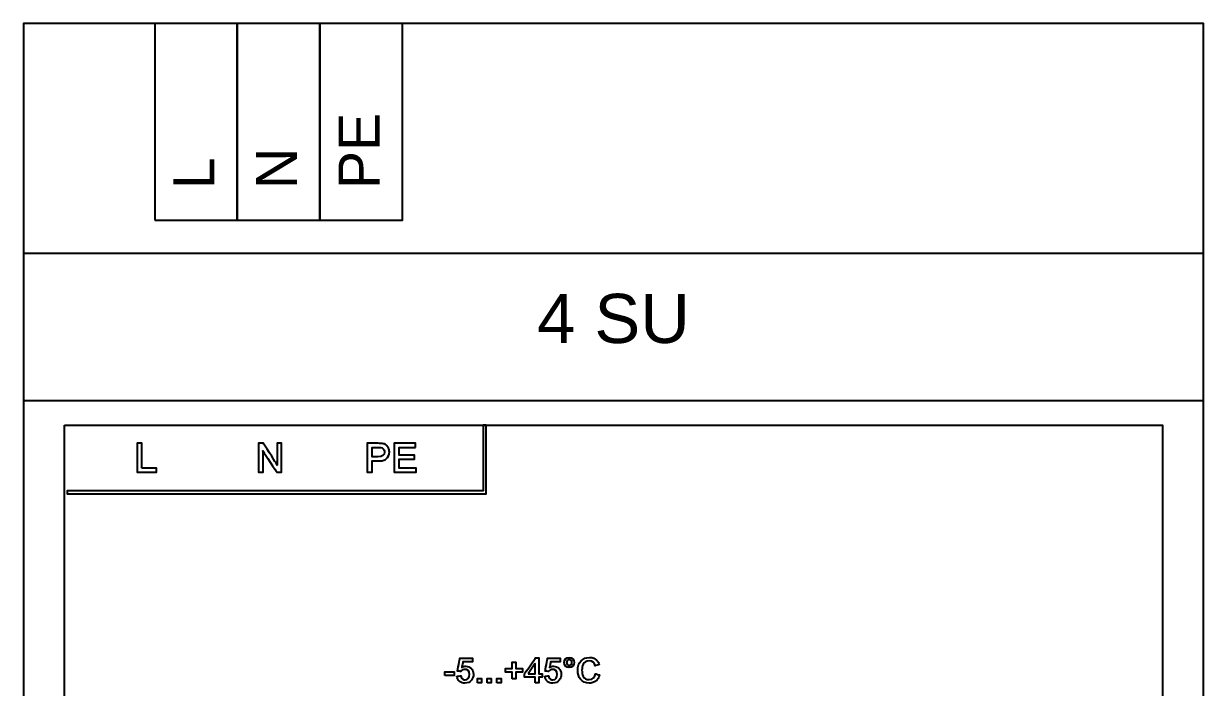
# Model space of a CAD drawing. Header units: millimetres. Extents: x 2151 to 5908, y -441 to 3322.
# Drawn here: x 3522.2 to 3594.2, y 3066 to 3106.5 of the extents above; entities that cross this region are included whole.
import ezdxf

# ---------------------------------------------------------------- set-up
doc = ezdxf.new("R2010")
doc.units = ezdxf.units.MM
for name, color, linetype in [('Beschriftung', 7, 'Continuous'), ('Gehäuse', 7, 'Continuous'), ('Klemmen', 7, 'Continuous')]:
    doc.layers.add(name, color=color, linetype=linetype)
doc.styles.add('ARIAL', font='arial.ttf')
doc.styles.get("Standard").update_dxf_attribs({"font": 'ARIAL.TTF'})

# ---------------------------------------------------------------- blocks, each defined once
blk = doc.blocks.new('Gehäuse_4_TE')
at = {"layer": 'Gehäuse'}
for p, q in [((0, 91), (0, 84)), ((0, 77), (72, 77)), ((0, 68), (72, 68))]:
    blk.add_line(p, q, dxfattribs=at)
for points in [[(0, 0), (72, 0), (72, 91), (0, 91)], [(2.5, 66.5), (69.5, 66.5), (69.5, 24.5), (2.5, 24.5)]]:
    blk.add_lwpolyline(points, close=True, dxfattribs=at)
at = {"layer": 'Gehäuse', "insert": (36, 72.986), "char_height": 3, "attachment_point": 5}
blk.add_mtext_dynamic_manual_height_columns('4 SU', width=26.44972, gutter_width=25.4, heights=[0], dxfattribs=at)
blk = doc.blocks.new('Terminal_3er_5')
at = {"layer": 'Klemmen'}
for points in [[(-7.56, -12), (-2.52, -12), (-2.52, 0), (-7.56, 0)], [(-2.52, -12), (2.52, -12), (2.52, 0), (-2.52, 0)], [(2.52, -12), (7.56, -12), (7.56, 0), (2.52, 0)]]:
    blk.add_lwpolyline(points, close=True, dxfattribs=at)
at = {"layer": 'Klemmen', "style": 'ARIAL'}
for tag, p in [('1', (-3.92, -10.1)), ('2', (1.12, -10.1)), ('3', (6.16, -10.1))]:
    blk.add_attdef(tag, p, '', height=2.5, rotation=90, dxfattribs=at)
blk = doc.blocks.new('STV-0024.01')
at = {"layer": 'Beschriftung'}
for points, knots in [([(28.22365, 66.5), (28.22365, 66.5), (28.22365, 62.3124), (28.22365, 62.3124), (28.22365, 62.3124), (28.22365, 62.3124), (2.65005, 62.3124), (2.65005, 62.3124), (2.65005, 62.3124), (2.65005, 62.3124), (2.65005, 62.4888), (2.65005, 62.4888), (2.65005, 62.4888), (2.65005, 62.4888), (28.04725, 62.4888), (28.04725, 62.4888), (28.04725, 62.4888), (28.04725, 62.4888), (28.04725, 66.5), (28.04725, 66.5), (28.04725, 66.5), (28.04725, 66.5), (28.22365, 66.5), (28.22365, 66.5)], [0, 0, 0, 0, 0.14285714, 0.14285714, 0.14285714, 0.14285715, 0.28571429, 0.28571429, 0.28571429, 0.2857143, 0.42857143, 0.42857143, 0.42857143, 0.42857144, 0.57142857, 0.57142857, 0.57142857, 0.57142858, 0.71428571, 0.71428571, 0.71428571, 0.71428572, 1, 1, 1, 1]), ([(7.22175, 63.8659), (7.22175, 63.8659), (8.10085, 63.8659), (8.10085, 63.8659), (8.10085, 63.8659), (8.10085, 63.8659), (8.10085, 63.6165), (8.10085, 63.6165), (8.10085, 63.6165), (8.10085, 63.6165), (6.93035, 63.6165), (6.93035, 63.6165), (6.93035, 63.6165), (6.93035, 63.6165), (6.93035, 65.3846), (6.93035, 65.3846), (6.93035, 65.3846), (6.93035, 65.3846), (7.22175, 65.3846), (7.22175, 65.3846), (7.22175, 65.3846), (7.22175, 65.3846), (7.22175, 63.8659), (7.22175, 63.8659)], [0, 0, 0, 0, 0.14285714, 0.14285714, 0.14285714, 0.14285715, 0.28571429, 0.28571429, 0.28571429, 0.2857143, 0.42857143, 0.42857143, 0.42857143, 0.42857144, 0.57142857, 0.57142857, 0.57142857, 0.57142858, 0.71428571, 0.71428571, 0.71428571, 0.71428572, 1, 1, 1, 1]), ([(15.37295, 64.2314), (15.40095, 64.1869), (15.42155, 64.1528), (15.43465, 64.1289), (15.43465, 64.1289), (15.44785, 64.105), (15.46025, 64.0816), (15.47175, 64.0585), (15.47175, 64.0585), (15.47175, 64.0585), (15.47665, 64.0635), (15.47665, 64.0635), (15.47665, 64.0635), (15.47175, 64.1211), (15.46925, 64.1828), (15.46925, 64.2487), (15.46925, 64.2487), (15.46925, 64.2487), (15.46925, 65.3846), (15.46925, 65.3846), (15.46925, 65.3846), (15.46925, 65.3846), (15.73845, 65.3846), (15.73845, 65.3846), (15.73845, 65.3846), (15.73845, 65.3846), (15.73845, 63.6165), (15.73845, 63.6165), (15.73845, 63.6165), (15.73845, 63.6165), (15.44705, 63.6165), (15.44705, 63.6165), (15.44705, 63.6165), (15.44705, 63.6165), (14.65435, 64.8413), (14.65435, 64.8413), (14.65435, 64.8413), (14.63295, 64.8742), (14.61815, 64.9014), (14.60995, 64.9228), (14.60995, 64.9228), (14.60995, 64.9228), (14.60495, 64.9179), (14.60495, 64.9179), (14.60495, 64.9179), (14.61155, 64.8603), (14.61485, 64.8199), (14.61485, 64.7969), (14.61485, 64.7969), (14.61485, 64.7969), (14.61485, 63.6165), (14.61485, 63.6165), (14.61485, 63.6165), (14.61485, 63.6165), (14.34565, 63.6165), (14.34565, 63.6165), (14.34565, 63.6165), (14.34565, 63.6165), (14.34565, 65.3846), (14.34565, 65.3846), (14.34565, 65.3846), (14.34565, 65.3846), (14.63465, 65.3846), (14.63465, 65.3846), (14.63465, 65.3846), (14.63465, 65.3846), (15.37295, 64.2314), (15.37295, 64.2314)], [0, 0, 0, 0, 0.05555556, 0.05555556, 0.05555556, 0.05555557, 0.11111111, 0.11111111, 0.11111111, 0.11111112, 0.16666667, 0.16666667, 0.16666667, 0.16666668, 0.22222222, 0.22222222, 0.22222222, 0.22222223, 0.27777778, 0.27777778, 0.27777778, 0.27777779, 0.33333333, 0.33333333, 0.33333333, 0.33333334, 0.38888889, 0.38888889, 0.38888889, 0.3888889, 0.44444444, 0.44444444, 0.44444444, 0.44444445, 0.5, 0.5, 0.5, 0.50000001, 0.55555556, 0.55555556, 0.55555556, 0.55555557, 0.61111111, 0.61111111, 0.61111111, 0.61111112, 0.66666667, 0.66666667, 0.66666667, 0.66666668, 0.72222222, 0.72222222, 0.72222222, 0.72222223, 0.77777778, 0.77777778, 0.77777778, 0.77777779, 0.83333333, 0.83333333, 0.83333333, 0.83333334, 0.88888889, 0.88888889, 0.88888889, 0.8888889, 1, 1, 1, 1]), ([(22.13995, 65.2735), (22.19755, 65.2274), (22.24245, 65.1693), (22.27455, 65.0994), (22.27455, 65.0994), (22.30665, 65.0294), (22.32265, 64.9483), (22.32265, 64.8561), (22.32265, 64.8561), (22.32265, 64.6734), (22.25845, 64.531), (22.13005, 64.4289), (22.13005, 64.4289), (22.07405, 64.3845), (22.00375, 64.3536), (21.91895, 64.3363), (21.91895, 64.3363), (21.83415, 64.319), (21.73745, 64.3104), (21.62875, 64.3104), (21.62875, 64.3104), (21.62875, 64.3104), (21.26335, 64.3104), (21.26335, 64.3104), (21.26335, 64.3104), (21.26335, 64.3104), (21.26335, 63.6165), (21.26335, 63.6165), (21.26335, 63.6165), (21.26335, 63.6165), (20.97195, 63.6165), (20.97195, 63.6165), (20.97195, 63.6165), (20.97195, 63.6165), (20.97195, 65.3846), (20.97195, 65.3846), (20.97195, 65.3846), (20.97195, 65.3846), (21.63375, 65.3846), (21.63375, 65.3846), (21.63375, 65.3846), (21.75715, 65.3846), (21.85845, 65.3776), (21.93745, 65.3636), (21.93745, 65.3636), (22.01645, 65.3496), (22.08395, 65.3196), (22.13995, 65.2735)], [0, 0, 0, 0, 0.07692308, 0.07692308, 0.07692308, 0.07692309, 0.15384615, 0.15384615, 0.15384615, 0.15384616, 0.23076923, 0.23076923, 0.23076923, 0.23076924, 0.30769231, 0.30769231, 0.30769231, 0.30769232, 0.38461538, 0.38461538, 0.38461538, 0.38461539, 0.46153846, 0.46153846, 0.46153846, 0.46153847, 0.53846154, 0.53846154, 0.53846154, 0.53846155, 0.61538462, 0.61538462, 0.61538462, 0.61538463, 0.69230769, 0.69230769, 0.69230769, 0.6923077, 0.76923077, 0.76923077, 0.76923077, 0.76923078, 0.84615385, 0.84615385, 0.84615385, 0.84615386, 1, 1, 1, 1]), ([(22.02145, 64.8537), (22.02145, 64.9426), (21.99175, 65.0134), (21.93255, 65.066), (21.93255, 65.066), (21.89955, 65.094), (21.85885, 65.1125), (21.81025, 65.1216), (21.81025, 65.1216), (21.76175, 65.1307), (21.70365, 65.1352), (21.63615, 65.1352), (21.63615, 65.1352), (21.63615, 65.1352), (21.26335, 65.1352), (21.26335, 65.1352), (21.26335, 65.1352), (21.26335, 65.1352), (21.26335, 64.5598), (21.26335, 64.5598), (21.26335, 64.5598), (21.26335, 64.5598), (21.61895, 64.5598), (21.61895, 64.5598), (21.61895, 64.5598), (21.88725, 64.5598), (22.02145, 64.6578), (22.02145, 64.8537)], [0, 0, 0, 0, 0.125, 0.125, 0.125, 0.12500001, 0.25, 0.25, 0.25, 0.25000001, 0.375, 0.375, 0.375, 0.37500001, 0.5, 0.5, 0.5, 0.50000001, 0.625, 0.625, 0.625, 0.62500001, 0.75, 0.75, 0.75, 0.75000001, 1, 1, 1, 1]), ([(23.91295, 65.1352), (23.91295, 65.1352), (22.91045, 65.1352), (22.91045, 65.1352), (22.91045, 65.1352), (22.91045, 65.1352), (22.91045, 64.6635), (22.91045, 64.6635), (22.91045, 64.6635), (22.91045, 64.6635), (23.84635, 64.6635), (23.84635, 64.6635), (23.84635, 64.6635), (23.84635, 64.6635), (23.84635, 64.4141), (23.84635, 64.4141), (23.84635, 64.4141), (23.84635, 64.4141), (22.91045, 64.4141), (22.91045, 64.4141), (22.91045, 64.4141), (22.91045, 64.4141), (22.91045, 63.8659), (22.91045, 63.8659), (22.91045, 63.8659), (22.91045, 63.8659), (23.95005, 63.8659), (23.95005, 63.8659), (23.95005, 63.8659), (23.95005, 63.8659), (23.95005, 63.6165), (23.95005, 63.6165), (23.95005, 63.6165), (23.95005, 63.6165), (22.61905, 63.6165), (22.61905, 63.6165), (22.61905, 63.6165), (22.61905, 63.6165), (22.61905, 65.3846), (22.61905, 65.3846), (22.61905, 65.3846), (22.61905, 65.3846), (23.91295, 65.3846), (23.91295, 65.3846), (23.91295, 65.3846), (23.91295, 65.3846), (23.91295, 65.1352), (23.91295, 65.1352)], [0, 0, 0, 0, 0.07692308, 0.07692308, 0.07692308, 0.07692309, 0.15384615, 0.15384615, 0.15384615, 0.15384616, 0.23076923, 0.23076923, 0.23076923, 0.23076924, 0.30769231, 0.30769231, 0.30769231, 0.30769232, 0.38461538, 0.38461538, 0.38461538, 0.38461539, 0.46153846, 0.46153846, 0.46153846, 0.46153847, 0.53846154, 0.53846154, 0.53846154, 0.53846155, 0.61538462, 0.61538462, 0.61538462, 0.61538463, 0.69230769, 0.69230769, 0.69230769, 0.6923077, 0.76923077, 0.76923077, 0.76923077, 0.76923078, 0.84615385, 0.84615385, 0.84615385, 0.84615386, 1, 1, 1, 1]), ([(26.44465, 51.1694), (26.47645, 50.8921), (26.69235, 50.7499), (26.93365, 50.7499), (26.93365, 50.7499), (27.28925, 50.7499), (27.45645, 51.0339), (27.45645, 51.2879), (27.45645, 51.2879), (27.45645, 51.6054), (27.22365, 51.7832), (26.99075, 51.7832), (26.99075, 51.7832), (26.89975, 51.7832), (26.82145, 51.7599), (26.74315, 51.7112), (26.74315, 51.7112), (26.74315, 51.7112), (26.80875, 52.0478), (26.80875, 52.0478), (26.80875, 52.0478), (26.80875, 52.0478), (27.38655, 52.0478), (27.38655, 52.0478), (27.38655, 52.0478), (27.38655, 52.0478), (27.38655, 52.27), (27.38655, 52.27), (27.38655, 52.27), (27.38655, 52.27), (26.62675, 52.27), (26.62675, 52.27), (26.62675, 52.27), (26.62675, 52.27), (26.47855, 51.4869), (26.47855, 51.4869), (26.47855, 51.4869), (26.47855, 51.4869), (26.68175, 51.4593), (26.68175, 51.4593), (26.68175, 51.4593), (26.74315, 51.5419), (26.82995, 51.5906), (26.93365, 51.5906), (26.93365, 51.5906), (27.06695, 51.5906), (27.21095, 51.5059), (27.21095, 51.2688), (27.21095, 51.2688), (27.21095, 51.1059), (27.11985, 50.9429), (26.93995, 50.9429), (26.93995, 50.9429), (26.87645, 50.9429), (26.71565, 50.9683), (26.68385, 51.1926), (26.68385, 51.1926), (26.68385, 51.1926), (26.44465, 51.1694), (26.44465, 51.1694)], [0, 0, 0, 0, 0.0625, 0.0625, 0.0625, 0.06250001, 0.125, 0.125, 0.125, 0.12500001, 0.1875, 0.1875, 0.1875, 0.18750001, 0.25, 0.25, 0.25, 0.25000001, 0.3125, 0.3125, 0.3125, 0.31250001, 0.375, 0.375, 0.375, 0.37500001, 0.4375, 0.4375, 0.4375, 0.43750001, 0.5, 0.5, 0.5, 0.50000001, 0.5625, 0.5625, 0.5625, 0.56250001, 0.625, 0.625, 0.625, 0.62500001, 0.6875, 0.6875, 0.6875, 0.68750001, 0.75, 0.75, 0.75, 0.75000001, 0.8125, 0.8125, 0.8125, 0.81250001, 0.875, 0.875, 0.875, 0.87500001, 1, 1, 1, 1]), ([(29.81445, 51.0085), (29.81445, 51.0085), (30.03455, 51.0085), (30.03455, 51.0085), (30.03455, 51.0085), (30.03455, 51.0085), (30.03455, 51.4128), (30.03455, 51.4128), (30.03455, 51.4128), (30.03455, 51.4128), (30.43885, 51.4128), (30.43885, 51.4128), (30.43885, 51.4128), (30.43885, 51.4128), (30.43885, 51.6329), (30.43885, 51.6329), (30.43885, 51.6329), (30.43885, 51.6329), (30.03455, 51.6329), (30.03455, 51.6329), (30.03455, 51.6329), (30.03455, 51.6329), (30.03455, 52.0372), (30.03455, 52.0372), (30.03455, 52.0372), (30.03455, 52.0372), (29.81445, 52.0372), (29.81445, 52.0372), (29.81445, 52.0372), (29.81445, 52.0372), (29.81445, 51.6329), (29.81445, 51.6329), (29.81445, 51.6329), (29.81445, 51.6329), (29.41015, 51.6329), (29.41015, 51.6329), (29.41015, 51.6329), (29.41015, 51.6329), (29.41015, 51.4128), (29.41015, 51.4128), (29.41015, 51.4128), (29.41015, 51.4128), (29.81445, 51.4128), (29.81445, 51.4128), (29.81445, 51.4128), (29.81445, 51.4128), (29.81445, 51.0085), (29.81445, 51.0085)], [0, 0, 0, 0, 0.07692308, 0.07692308, 0.07692308, 0.07692309, 0.15384615, 0.15384615, 0.15384615, 0.15384616, 0.23076923, 0.23076923, 0.23076923, 0.23076924, 0.30769231, 0.30769231, 0.30769231, 0.30769232, 0.38461538, 0.38461538, 0.38461538, 0.38461539, 0.46153846, 0.46153846, 0.46153846, 0.46153847, 0.53846154, 0.53846154, 0.53846154, 0.53846155, 0.61538462, 0.61538462, 0.61538462, 0.61538463, 0.69230769, 0.69230769, 0.69230769, 0.6923077, 0.76923077, 0.76923077, 0.76923077, 0.76923078, 0.84615385, 0.84615385, 0.84615385, 0.84615386, 1, 1, 1, 1]), ([(31.21145, 50.7757), (31.21145, 50.7757), (31.44635, 50.7757), (31.44635, 50.7757), (31.44635, 50.7757), (31.44635, 50.7757), (31.44635, 51.108), (31.44635, 51.108), (31.44635, 51.108), (31.44635, 51.108), (31.64115, 51.108), (31.64115, 51.108), (31.64115, 51.108), (31.64115, 51.108), (31.64115, 51.3218), (31.64115, 51.3218), (31.64115, 51.3218), (31.64115, 51.3218), (31.44635, 51.3218), (31.44635, 51.3218), (31.44635, 51.3218), (31.44635, 51.3218), (31.44635, 52.2912), (31.44635, 52.2912), (31.44635, 52.2912), (31.44635, 52.2912), (31.24745, 52.2912), (31.24745, 52.2912), (31.24745, 52.2912), (31.24745, 52.2912), (30.57225, 51.3218), (30.57225, 51.3218), (30.57225, 51.3218), (30.57225, 51.3218), (30.57225, 51.108), (30.57225, 51.108), (30.57225, 51.108), (30.57225, 51.108), (31.21145, 51.108), (31.21145, 51.108), (31.21145, 51.108), (31.21145, 51.108), (31.21145, 50.7757), (31.21145, 50.7757)], [0, 0, 0, 0, 0.08333333, 0.08333333, 0.08333333, 0.08333334, 0.16666667, 0.16666667, 0.16666667, 0.16666668, 0.25, 0.25, 0.25, 0.25000001, 0.33333333, 0.33333333, 0.33333333, 0.33333334, 0.41666667, 0.41666667, 0.41666667, 0.41666668, 0.5, 0.5, 0.5, 0.50000001, 0.58333333, 0.58333333, 0.58333333, 0.58333334, 0.66666667, 0.66666667, 0.66666667, 0.66666668, 0.75, 0.75, 0.75, 0.75000001, 0.83333333, 0.83333333, 0.83333333, 0.83333334, 1, 1, 1, 1]), ([(30.79655, 51.3218), (30.79655, 51.3218), (31.20725, 51.9236), (31.20725, 51.9236), (31.20725, 51.9236), (31.20725, 51.9236), (31.21145, 51.9236), (31.21145, 51.9236), (31.21145, 51.9236), (31.21145, 51.9236), (31.21145, 51.3218), (31.21145, 51.3218), (31.21145, 51.3218), (31.21145, 51.3218), (30.79655, 51.3218), (30.79655, 51.3218)], [0, 0, 0, 0, 0.2, 0.2, 0.2, 0.20000001, 0.4, 0.4, 0.4, 0.40000001, 0.6, 0.6, 0.6, 0.60000001, 1, 1, 1, 1]), ([(31.79985, 51.1694), (31.83165, 50.8921), (32.04755, 50.7499), (32.28885, 50.7499), (32.28885, 50.7499), (32.64445, 50.7499), (32.81165, 51.0339), (32.81165, 51.2879), (32.81165, 51.2879), (32.81165, 51.6054), (32.57885, 51.7832), (32.34595, 51.7832), (32.34595, 51.7832), (32.25495, 51.7832), (32.17665, 51.7599), (32.09835, 51.7112), (32.09835, 51.7112), (32.09835, 51.7112), (32.16395, 52.0478), (32.16395, 52.0478), (32.16395, 52.0478), (32.16395, 52.0478), (32.74175, 52.0478), (32.74175, 52.0478), (32.74175, 52.0478), (32.74175, 52.0478), (32.74175, 52.27), (32.74175, 52.27), (32.74175, 52.27), (32.74175, 52.27), (31.98195, 52.27), (31.98195, 52.27), (31.98195, 52.27), (31.98195, 52.27), (31.83375, 51.4869), (31.83375, 51.4869), (31.83375, 51.4869), (31.83375, 51.4869), (32.03695, 51.4593), (32.03695, 51.4593), (32.03695, 51.4593), (32.09835, 51.5419), (32.18515, 51.5906), (32.28885, 51.5906), (32.28885, 51.5906), (32.42215, 51.5906), (32.56615, 51.5059), (32.56615, 51.2688), (32.56615, 51.2688), (32.56615, 51.1059), (32.47505, 50.9429), (32.29515, 50.9429), (32.29515, 50.9429), (32.23165, 50.9429), (32.07085, 50.9683), (32.03905, 51.1926), (32.03905, 51.1926), (32.03905, 51.1926), (31.79985, 51.1694), (31.79985, 51.1694)], [0, 0, 0, 0, 0.0625, 0.0625, 0.0625, 0.06250001, 0.125, 0.125, 0.125, 0.12500001, 0.1875, 0.1875, 0.1875, 0.18750001, 0.25, 0.25, 0.25, 0.25000001, 0.3125, 0.3125, 0.3125, 0.31250001, 0.375, 0.375, 0.375, 0.37500001, 0.4375, 0.4375, 0.4375, 0.43750001, 0.5, 0.5, 0.5, 0.50000001, 0.5625, 0.5625, 0.5625, 0.56250001, 0.625, 0.625, 0.625, 0.62500001, 0.6875, 0.6875, 0.6875, 0.68750001, 0.75, 0.75, 0.75, 0.75000001, 0.8125, 0.8125, 0.8125, 0.81250001, 0.875, 0.875, 0.875, 0.87500001, 1, 1, 1, 1]), ([(33.29635, 52.3166), (33.12915, 52.3166), (32.98945, 52.1811), (32.98945, 52.0097), (32.98945, 52.0097), (32.98945, 51.8404), (33.12705, 51.7028), (33.29635, 51.7028), (33.29635, 51.7028), (33.46565, 51.7028), (33.60325, 51.8404), (33.60325, 52.0097), (33.60325, 52.0097), (33.60325, 52.1811), (33.46355, 52.3166), (33.29635, 52.3166)], [0, 0, 0, 0, 0.2, 0.2, 0.2, 0.20000001, 0.4, 0.4, 0.4, 0.40000001, 0.6, 0.6, 0.6, 0.60000001, 1, 1, 1, 1]), ([(33.29635, 52.1769), (33.38735, 52.1769), (33.46355, 52.1028), (33.46355, 52.0097), (33.46355, 52.0097), (33.46355, 51.9187), (33.38945, 51.8425), (33.29635, 51.8425), (33.29635, 51.8425), (33.20325, 51.8425), (33.12915, 51.9187), (33.12915, 52.0097), (33.12915, 52.0097), (33.12915, 52.1028), (33.20535, 52.1769), (33.29635, 52.1769)], [0, 0, 0, 0, 0.2, 0.2, 0.2, 0.20000001, 0.4, 0.4, 0.4, 0.40000001, 0.6, 0.6, 0.6, 0.60000001, 1, 1, 1, 1]), ([(35.13365, 51.8742), (35.08285, 52.0436), (34.94525, 52.3166), (34.53035, 52.3166), (34.53035, 52.3166), (34.11125, 52.3166), (33.81915, 52.0266), (33.81915, 51.5355), (33.81915, 51.5355), (33.81915, 51.1164), (34.03085, 50.7499), (34.51975, 50.7499), (34.51975, 50.7499), (34.62355, 50.7499), (34.85845, 50.7732), (35.00875, 50.9577), (35.00875, 50.9577), (35.09975, 51.0678), (35.13365, 51.1905), (35.14845, 51.2477), (35.14845, 51.2477), (35.14845, 51.2477), (34.90295, 51.3196), (34.90295, 51.3196), (34.90295, 51.3196), (34.86485, 51.1482), (34.76105, 50.964), (34.51135, 50.964), (34.51135, 50.964), (34.34835, 50.964), (34.22345, 51.0445), (34.15575, 51.1588), (34.15575, 51.1588), (34.08795, 51.2773), (34.07745, 51.453), (34.07745, 51.5398), (34.07745, 51.5398), (34.07745, 51.7451), (34.13455, 52.1028), (34.51975, 52.1028), (34.51975, 52.1028), (34.71875, 52.1028), (34.83305, 51.9928), (34.88595, 51.815), (34.88595, 51.815), (34.88595, 51.815), (35.13365, 51.8742), (35.13365, 51.8742)], [0, 0, 0, 0, 0.07692308, 0.07692308, 0.07692308, 0.07692309, 0.15384615, 0.15384615, 0.15384615, 0.15384616, 0.23076923, 0.23076923, 0.23076923, 0.23076924, 0.30769231, 0.30769231, 0.30769231, 0.30769232, 0.38461538, 0.38461538, 0.38461538, 0.38461539, 0.46153846, 0.46153846, 0.46153846, 0.46153847, 0.53846154, 0.53846154, 0.53846154, 0.53846155, 0.61538462, 0.61538462, 0.61538462, 0.61538463, 0.69230769, 0.69230769, 0.69230769, 0.6923077, 0.76923077, 0.76923077, 0.76923077, 0.76923078, 0.84615385, 0.84615385, 0.84615385, 0.84615386, 1, 1, 1, 1]), ([(25.71645, 51.2075), (25.71645, 51.2075), (26.28585, 51.2075), (26.28585, 51.2075), (26.28585, 51.2075), (26.28585, 51.2075), (26.28585, 51.4424), (26.28585, 51.4424), (26.28585, 51.4424), (26.28585, 51.4424), (25.71645, 51.4424), (25.71645, 51.4424), (25.71645, 51.4424), (25.71645, 51.4424), (25.71645, 51.2075), (25.71645, 51.2075)], [0, 0, 0, 0, 0.2, 0.2, 0.2, 0.20000001, 0.4, 0.4, 0.4, 0.40000001, 0.6, 0.6, 0.6, 0.60000001, 1, 1, 1, 1]), ([(27.69565, 50.7757), (27.69565, 50.7757), (27.94535, 50.7757), (27.94535, 50.7757), (27.94535, 50.7757), (27.94535, 50.7757), (27.94535, 51.0254), (27.94535, 51.0254), (27.94535, 51.0254), (27.94535, 51.0254), (27.69565, 51.0254), (27.69565, 51.0254), (27.69565, 51.0254), (27.69565, 51.0254), (27.69565, 50.7757), (27.69565, 50.7757)], [0, 0, 0, 0, 0.2, 0.2, 0.2, 0.20000001, 0.4, 0.4, 0.4, 0.40000001, 0.6, 0.6, 0.6, 0.60000001, 1, 1, 1, 1]), ([(28.29045, 50.7757), (28.29045, 50.7757), (28.54015, 50.7757), (28.54015, 50.7757), (28.54015, 50.7757), (28.54015, 50.7757), (28.54015, 51.0254), (28.54015, 51.0254), (28.54015, 51.0254), (28.54015, 51.0254), (28.29045, 51.0254), (28.29045, 51.0254), (28.29045, 51.0254), (28.29045, 51.0254), (28.29045, 50.7757), (28.29045, 50.7757)], [0, 0, 0, 0, 0.2, 0.2, 0.2, 0.20000001, 0.4, 0.4, 0.4, 0.40000001, 0.6, 0.6, 0.6, 0.60000001, 1, 1, 1, 1]), ([(28.88525, 50.7757), (28.88525, 50.7757), (29.13495, 50.7757), (29.13495, 50.7757), (29.13495, 50.7757), (29.13495, 50.7757), (29.13495, 51.0254), (29.13495, 51.0254), (29.13495, 51.0254), (29.13495, 51.0254), (28.88525, 51.0254), (28.88525, 51.0254), (28.88525, 51.0254), (28.88525, 51.0254), (28.88525, 50.7757), (28.88525, 50.7757)], [0, 0, 0, 0, 0.2, 0.2, 0.2, 0.20000001, 0.4, 0.4, 0.4, 0.40000001, 0.6, 0.6, 0.6, 0.60000001, 1, 1, 1, 1])]:
    blk.add_open_spline(points, degree=3, knots=knots, dxfattribs=at)
blk.add_blockref('Gehäuse_4_TE', (0, 0))
blk.add_blockref('Terminal_3er_5', (15.56, 91)).add_auto_attribs({'1': 'L', '2': 'N', '3': 'PE'})
blk = doc.blocks.new('MDT_CAD_STV-002401')
blk.add_blockref('STV-0024.01', (10, 10))

msp = doc.modelspace()

# ---------------------------------------------------------------- block references
msp.add_blockref('MDT_CAD_STV-002401', (3512.238, 3005.511))

doc.saveas('drawing.dxf')
